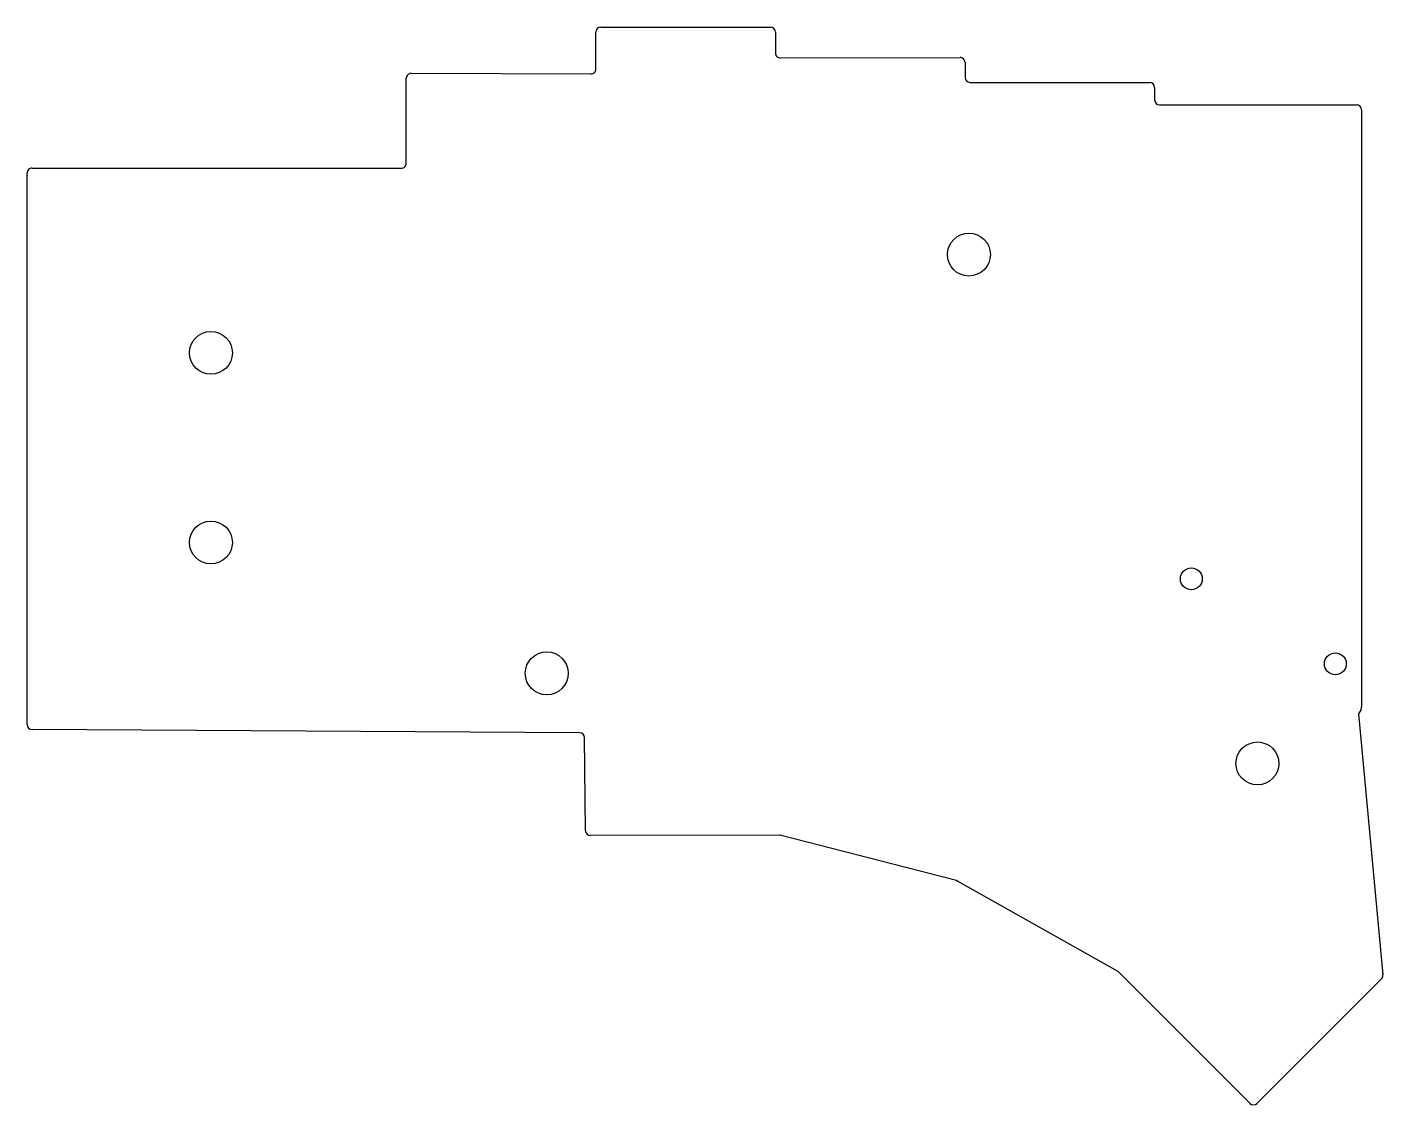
# Model space of a CAD drawing. Header units: millimetres. Extents: x 91 to 227, y -147 to -39.
import ezdxf

# ---------------------------------------------------------------- set-up
doc = ezdxf.new("R2010")
doc.units = ezdxf.units.MM

msp = doc.modelspace()

# ---------------------------------------------------------------- linework, layer by layer
at = {"linetype": 'CONTINUOUS'}
for p, q in [((148.08, -43.05), (148.08, -39.36)), ((148.58, -38.86), (165.58, -38.86)), ((166.08, -39.36), (166.08, -41.45)), ((166.58, -41.95), (184.58, -41.91)), ((185.08, -42.41), (185.08, -43.9)), ((129.08, -52.5), (129.08, -43.99)), ((129.58, -43.49), (147.58, -43.55)), ((185.58, -44.4), (203.58, -44.4)), ((204.08, -44.9), (204.08, -46.16)), ((204.58, -46.66), (224.33, -46.66)), ((224.83, -47.16), (224.83, -106.98)), ((91.58, -52.99), (128.58, -53)), ((91.08, -108.74), (91.08, -53.49)), ((224.77, -107.23), (224.52, -107.66)), ((224.52, -107.66), (226.96, -133.83)), ((146.44, -109.56), (91.58, -109.24)), ((147.05, -119.38), (146.94, -110.05)), ((166.52, -119.83), (147.56, -119.87)), ((184.21, -124.37), (166.64, -119.85)), ((200.35, -133.45), (184.33, -124.42)), ((213.64, -146.7), (200.46, -133.53)), ((226.81, -134.23), (214.34, -146.7))]:
    msp.add_line(p, q, dxfattribs=at)
for centre, radius in [((185.47, -61.65), 2.15), ((109.5, -71.5), 2.15), ((109.5, -90.5), 2.15), ((207.76, -94.14), 1.1), ((143.16, -103.61), 2.15), ((222.19, -102.66), 1.1), ((214.38, -112.64), 2.15)]:
    msp.add_circle(centre, radius, dxfattribs=at)
for centre, start, end in [((148.58, -39.36), 90, 180), ((165.58, -39.36), 0, 90), ((166.58, -41.45), 180, 270.1307), ((184.58, -42.41), 0, 90.1307), ((147.58, -43.05), 269.8191, 0), ((129.58, -43.99), 89.8191, 180), ((185.58, -43.9), 180, 270), ((203.58, -44.9), 0.0254, 90), ((204.58, -46.16), 180.0254, 270), ((224.33, -47.16), 0, 90), ((91.58, -53.49), 89.9849, 180.002), ((128.58, -52.5), 269.9849, 0), ((224.33, -106.98), 330, 0), ((91.58, -108.74), 180.002, 269.6717), ((146.44, -110.06), 0.6943, 89.6717), ((147.55, -119.37), 180.6943, 270.1347), ((166.52, -120.33), 75.5577, 90.1347), ((184.08, -124.85), 60.6045, 75.5577), ((200.11, -133.88), 45, 60.6045), ((226.46, -133.88), 315, 5.3212), ((213.99, -146.35), 225, 315)]:
    msp.add_arc(centre, 0.5, start, end, dxfattribs=at)

doc.saveas('drawing.dxf')
